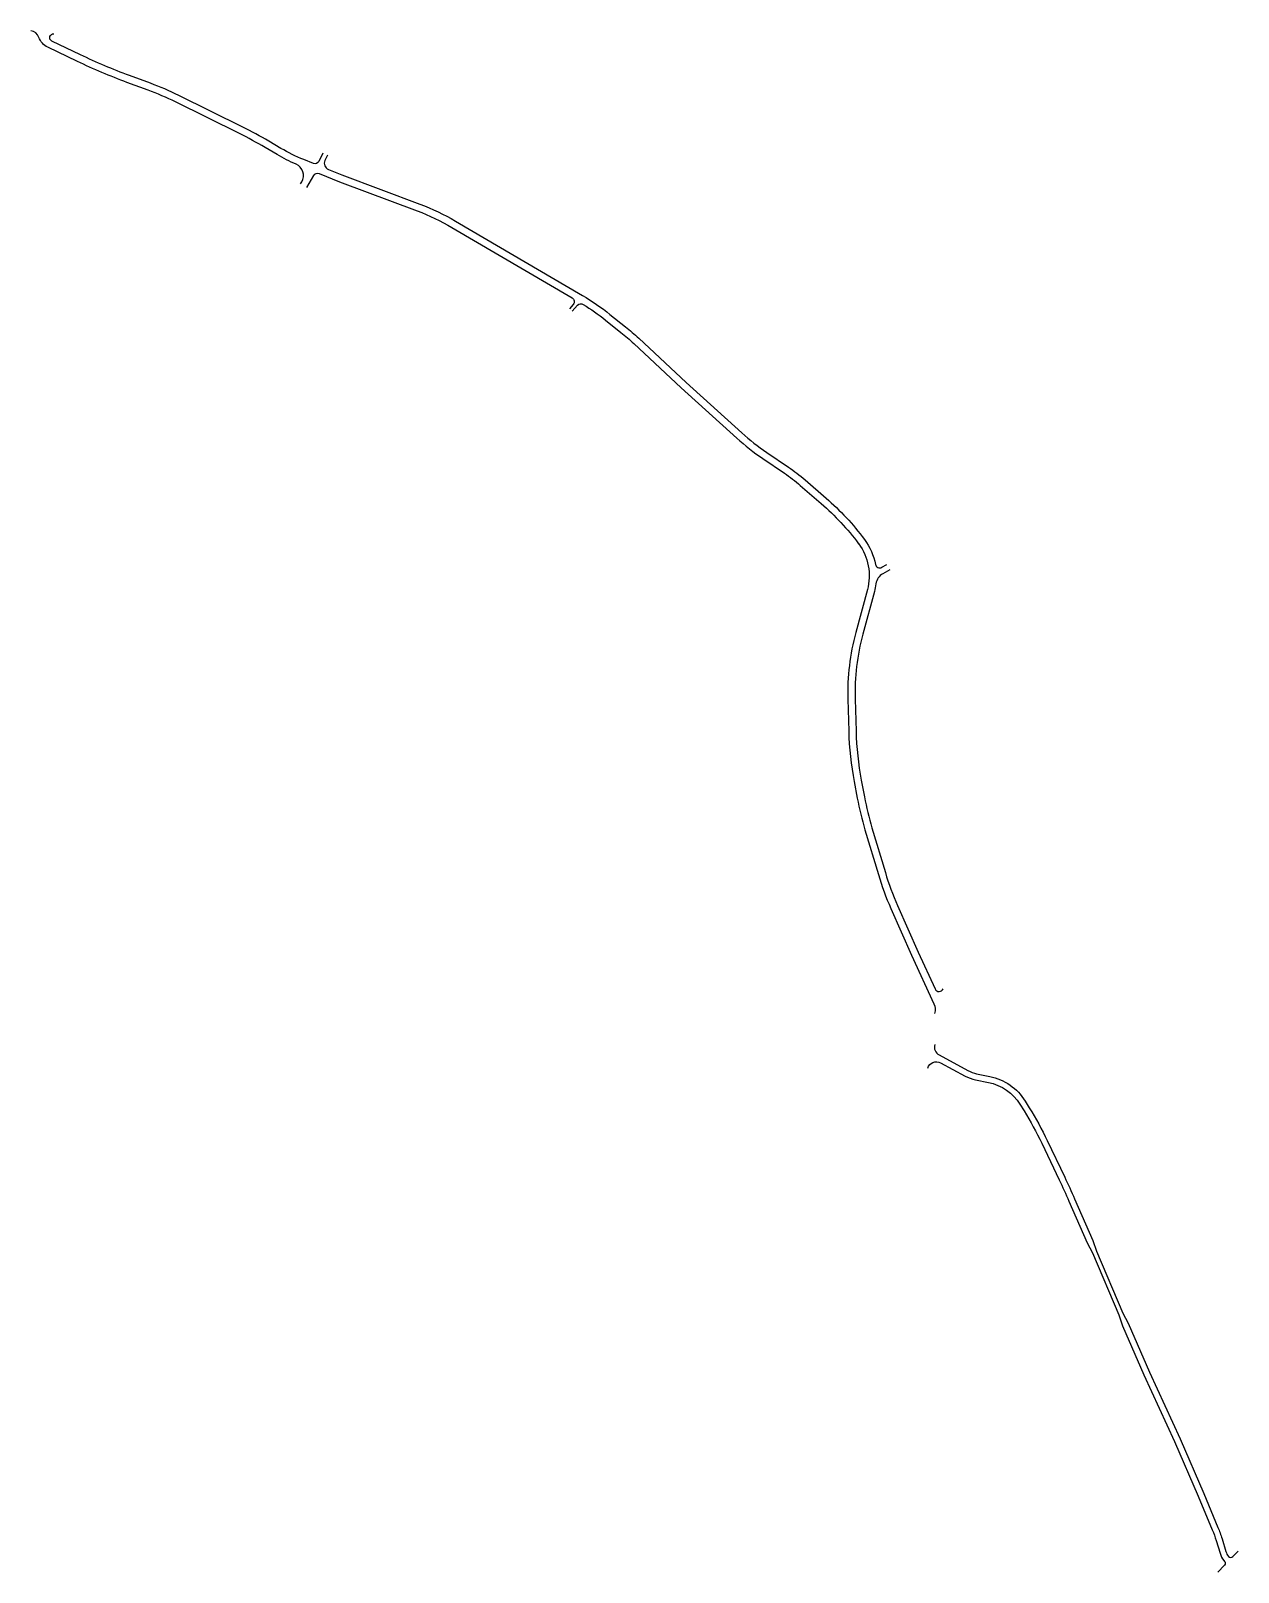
# Model space of a CAD drawing. Extents: x 0 to 459354, y 0 to 625322.
# Drawn here: x 456289 to 457348, y 623956 to 625309 of the extents above; entities that cross this region are included whole.
import ezdxf

# ---------------------------------------------------------------- set-up
doc = ezdxf.new("R2010")
doc.units = 0
doc.layers.add('B-mare', color=11, linetype='Continuous')

msp = doc.modelspace()

# ---------------------------------------------------------------- linework, layer by layer
at = {"layer": 'B-mare'}
for points in [[(456525.909, 625174.916), (456526.916, 625176.644, 0.44868072), (456521.904, 625191.981, -0.03039657), (456505.331, 625200.446), (456494.675, 625206.732, 0.01834863), (456472.3, 625218.848), (456416.065, 625246.682, 0.02654494), (456392.012, 625257.037), (456373.518, 625263.86, -0.02349584), (456329.991, 625282.285), (456303.976, 625294.769, -0.19763608), (456296.237, 625303.363, 0.27905838), (456289.171, 625309.118)], [(456545.497, 625201.812), (456541.929, 625194.562, -0.39194438), (456537.107, 625192.712), (456528.627, 625196.106, -0.03808987), (456508.583, 625205.958), (456497.927, 625212.244, 0.01834863), (456475.139, 625224.584), (456418.904, 625252.418, 0.02654494), (456394.228, 625263.041), (456375.733, 625269.864, -0.02349584), (456332.76, 625288.055), (456307.56, 625300.148, -0.85470461), (456309.431, 625306.393)], [(456549.445, 625199.869), (456547.237, 625195.383, 0.43683902), (456550.286, 625187.437), (456562.174, 625182.68), (456630.521, 625157.026, -0.04280985), (456661.876, 625142.086), (456773.114, 625076.879, -0.03617581), (456797.309, 625060.237), (456810.89, 625049.37, -0.01891504), (456822.518, 625039.321), (456864.173, 625000.476), (456912.867, 624956.276, 0.03568585), (456934.932, 624938.948), (456953.887, 624926.136, -0.02999412), (456968.457, 624914.959), (456986.887, 624898.979, -0.05432931), (457020.516, 624862.73), (457020.64, 624862.563, -0.11311391), (457030.202, 624840.805)], [(456531.439, 625171.694), (456537.534, 625182.154, -0.37179475), (456542.23, 625183.768), (456559.86, 625176.712), (456628.272, 625151.034, -0.04280985), (456658.64, 625136.565), (456764.06, 625074.768, -0.47220484), (456764.985, 625068.973), (456761.672, 625065.227)], [(456764.219, 625062.975), (456768.928, 625068.299, -0.36503449), (456773.771, 625069.015, -0.03039705), (456793.31, 625055.24), (456806.891, 625044.373, -0.01891504), (456818.153, 625034.64), (456859.824, 624995.78), (456908.565, 624951.537, 0.03568585), (456931.348, 624933.645), (456950.303, 624920.833, -0.02999412), (456964.265, 624910.123), (456982.694, 624894.143, -0.05432931), (457015.38, 624858.911), (457015.504, 624858.744, -0.22979299), (457023.125, 624818.602), (457012.974, 624781.066, 0.07307303), (457006.005, 624722.4), (457006.784, 624694.24, 0.03996648), (457011.551, 624650.093), (457014.324, 624635.469, 0.02559414), (457021.051, 624607.813), (457032.78, 624568.48, 0.0313177), (457043.717, 624538.74), (457061.736, 624497.844), (457081.513, 624454.975, -0.18253438), (457082.105, 624446.659)], [(457030.202, 624840.805, 0.51035457), (457035.775, 624838.194), (457040.15, 624840.616)], [(457042.765, 624835.892), (457036.657, 624832.51, 0.23730161), (457030.677, 624823.754, -0.03273904), (457029.303, 624816.931), (457019.152, 624779.395, 0.07307303), (457012.403, 624722.577), (457013.182, 624694.417, 0.03996648), (457017.838, 624651.286), (457020.612, 624636.662, 0.02559414), (457027.185, 624609.642), (457038.913, 624570.309, 0.0313177), (457049.574, 624541.32), (457067.581, 624500.451), (457082.528, 624468.052, 0.66514041), (457089.533, 624468.3)], [(457082.303, 624419.221, 0.35445856), (457086.065, 624410.145), (457111.391, 624396.42, 0.07439179), (457118.985, 624393.664), (457130.492, 624391.336, -0.2071674), (457161.597, 624369.681), (457165.213, 624363.837, -0.0271582), (457180.959, 624334.997), (457196.272, 624302.926, -0.00869451), (457204.973, 624283.858), (457220.839, 624247.422), (457224.141, 624237.959), (457247.336, 624183.516), (457251.993, 624174.63), (457270.614, 624131.635), (457297.489, 624073.125), (457318.351, 624025.074), (457330.731, 623995.497, -0.02587163), (457334.32, 623985.501), (457337.711, 623974.259, 0.09823549), (457339.959, 623970.033, 0.44695645), (457343.755, 623969.86), (457348.469, 623974.666)], [(457076.199, 624398.644, -0.47660479), (457087.393, 624403.283), (457108.818, 624391.672, 0.07439179), (457117.914, 624388.371), (457129.421, 624386.043, -0.2071674), (457157.005, 624366.839), (457160.621, 624360.996, -0.0271582), (457176.086, 624332.67), (457191.399, 624300.599, -0.00869451), (457200.022, 624281.702), (457215.872, 624245.303), (457220.554, 624236.429), (457243.749, 624181.986), (457247.026, 624172.512), (457265.683, 624129.435), (457292.558, 624070.922), (457313.383, 624022.956), (457325.75, 623993.412, -0.02587163), (457329.15, 623983.942), (457332.541, 623972.7, 0.1008256), (457335.892, 623966.478), (457336.57, 623965.664, -0.38108982), (457336.458, 623962.271), (457330.624, 623956.152)]]:
    msp.add_lwpolyline(points, format="xyb", dxfattribs=at)

doc.saveas('drawing.dxf')
